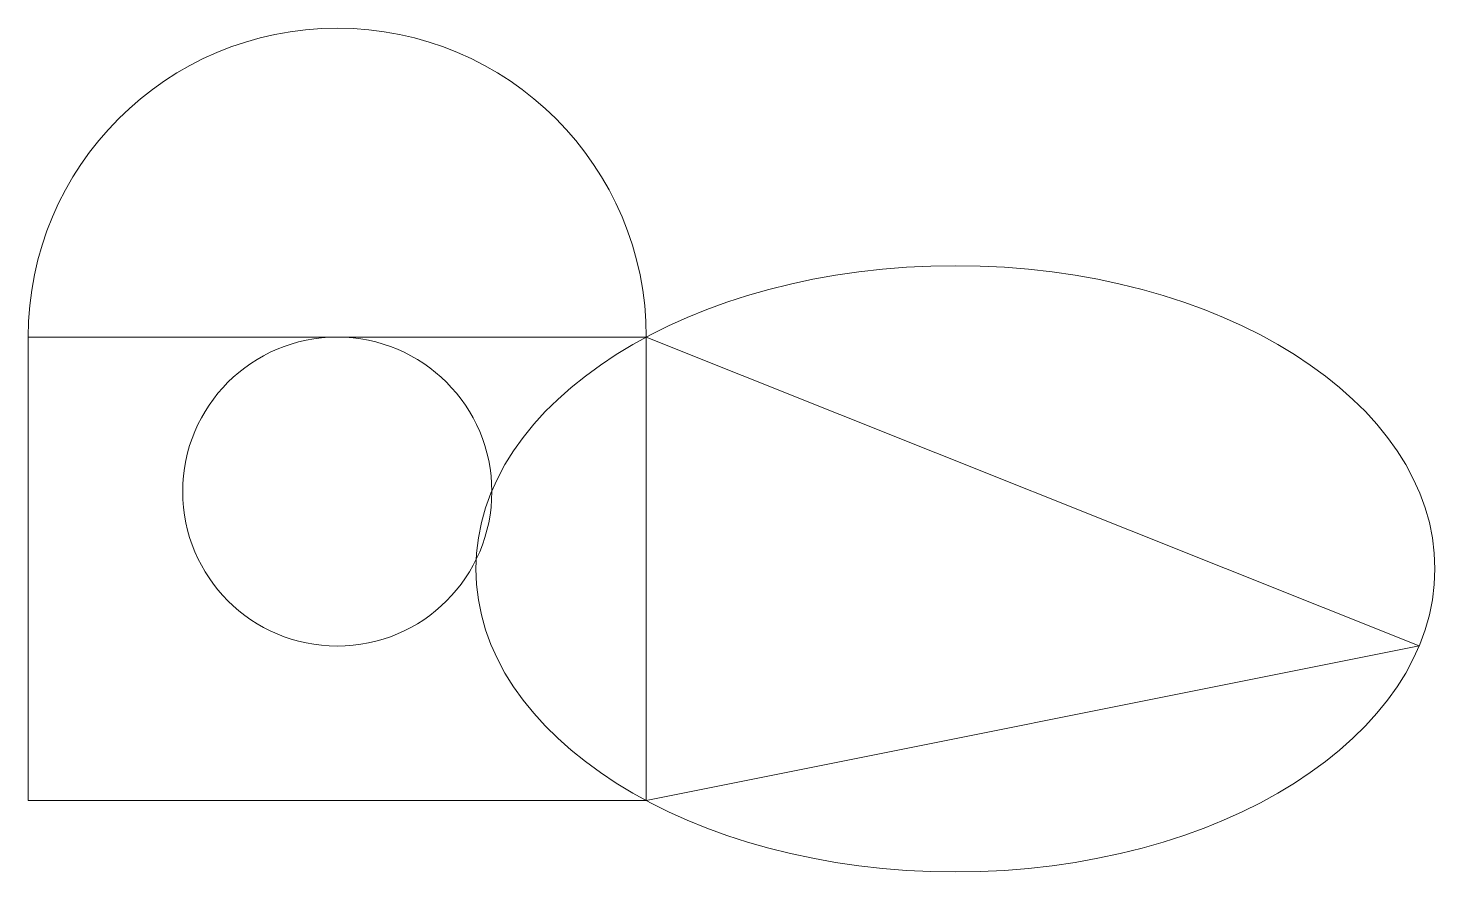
# Model space of a CAD drawing. Header units: millimetres. Extents: x 12 to 213, y 3 to 124.
import ezdxf

# ---------------------------------------------------------------- set-up
doc = ezdxf.new("R2010")
doc.units = ezdxf.units.MM
doc.layers.get('0').update_dxf_attribs({"lineweight": 0})

msp = doc.modelspace()

# ---------------------------------------------------------------- hatches: boundary and pattern name
h = msp.add_hatch()
h.set_pattern_fill('ISO03W100A', color=256, scale=0.22117, angle=0.7854, style=0)
h.set_pattern_definition([])
edge = h.paths.add_edge_path(flags=0)
edge.add_arc((55.77, 57.88), 22.12, 0, 360)

# ---------------------------------------------------------------- linework, layer by layer
for p, q in [((210.58, 35.77), (100, 80)), ((100, 13.65), (210.58, 35.77))]:
    msp.add_line(p, q)
msp.add_lwpolyline([(11.53, 13.65), (100, 13.65), (100, 80), (11.53, 80)], close=True)
msp.add_circle((55.77, 57.88), 22.12)
msp.add_arc((55.77, 80), 44.23, 0, 180)
msp.add_ellipse((144.23, 46.82), major_axis=(68.62, 0), ratio=0.632456)

doc.saveas('drawing.dxf')
